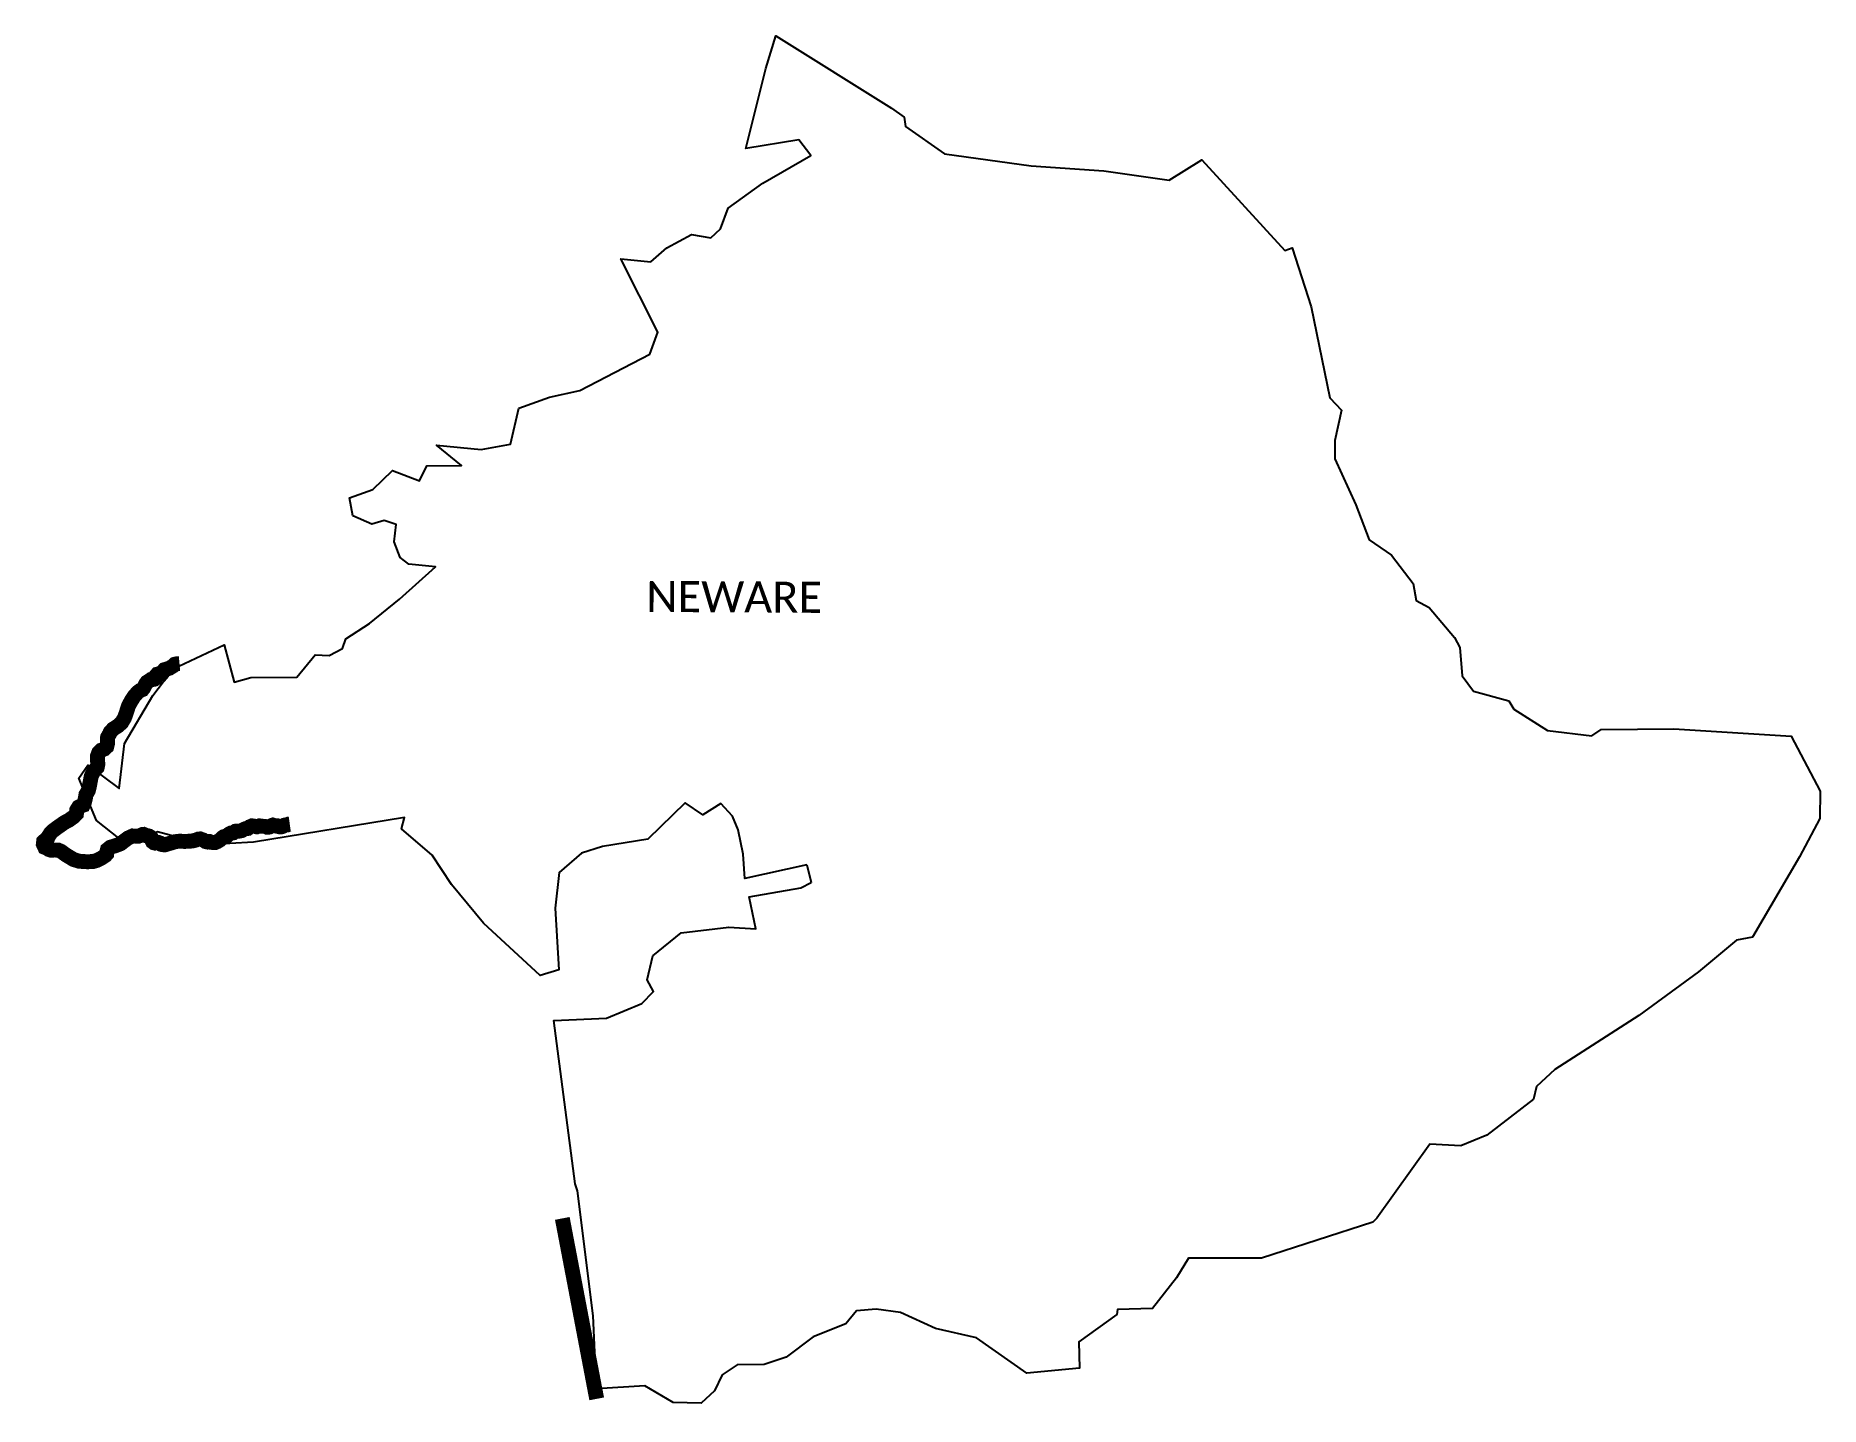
# Model space of a CAD drawing. Header units: metres. Extents: x 315584 to 321562, y 1890968 to 1895561.
import ezdxf

# ---------------------------------------------------------------- set-up
doc = ezdxf.new("R2010")
doc.units = ezdxf.units.M
for name, color, linetype in [('UNPROTECTED', 130, 'Continuous'), ('UNPROTECTED DUE TO CREEK', 150, 'Continuous'), ('village', 3, 'Continuous'), ('VILLAGE NAME', 250, 'Continuous')]:
    doc.layers.add(name, color=color, linetype=linetype)
doc.styles.get("Standard").update_dxf_attribs({"font": 'simplex.shx'})

msp = doc.modelspace()

# ---------------------------------------------------------------- linework, layer by layer
at = {"layer": 'UNPROTECTED', "const_width": 50, "flags": 128}
msp.add_lwpolyline([(316065.4, 1893456.9), (316053.1, 1893455.8), (316049.2, 1893454.7), (316047, 1893452.5), (316043.1, 1893448.5), (316036.7, 1893444.8), (316031.3, 1893441.4), (316023.2, 1893439), (316014.7, 1893436.4), (316010.3, 1893431.2), (316008.4, 1893425.6), (316006, 1893422.8), (315997, 1893423.1), (315991.2, 1893421.5), (315987.4, 1893417.2), (315985.9, 1893412.4), (315985.2, 1893408.8), (315984.2, 1893406.4), (315981.6, 1893404.7), (315977.2, 1893404.1), (315973.1, 1893403.1), (315968.7, 1893402.9), (315964.7, 1893400.1), (315960.5, 1893397.2), (315956.5, 1893394.8), (315951.8, 1893388.3), (315947.8, 1893380.5), (315945.1, 1893374.9), (315941.1, 1893369.8), (315933.3, 1893366.7), (315924.8, 1893360.2), (315914, 1893347.9), (315904.2, 1893333), (315894.4, 1893315), (315886.4, 1893289.7), (315880.8, 1893274.7), (315871.9, 1893259.6), (315860.2, 1893248.6), (315843.2, 1893237.8), (315833.9, 1893228), (315830.3, 1893220.2), (315824.5, 1893210.2), (315823.9, 1893199.6), (315824.3, 1893188.9), (315821.7, 1893178.5), (315813.2, 1893170.6), (315803.4, 1893167), (315795.2, 1893159), (315790.5, 1893146.7), (315790.5, 1893133.3), (315792, 1893120.3), (315789.6, 1893108.9), (315780.9, 1893100.2), (315773.9, 1893088.5), (315769.5, 1893078.5), (315766.7, 1893063.2), (315763.7, 1893047), (315760.1, 1893031.8), (315752.1, 1893018), (315749.9, 1893004.8), (315747, 1892992.5), (315742.7, 1892982.5), (315733.9, 1892979.5), (315727.4, 1892976.1), (315721.3, 1892966.3), (315720, 1892953.4), (315711.5, 1892944.3), (315696.2, 1892933.1), (315679.2, 1892923.9), (315656.5, 1892907.9), (315640.8, 1892896.4), (315633.4, 1892888.9), (315626.6, 1892878.1), (315623.5, 1892871.3), (315616.7, 1892866.9), (315610.3, 1892860.8), (315609.3, 1892851.6), (315614, 1892841.4), (315620.1, 1892839.1), (315627.9, 1892834), (315634.4, 1892831.9), (315648, 1892832.3), (315659.5, 1892831.9), (315667.7, 1892828.5), (315685, 1892816), (315710.1, 1892800.7), (315729.8, 1892794.6), (315757.7, 1892792.9), (315776, 1892793.9), (315788.2, 1892797.3), (315803.8, 1892805.1), (315817.4, 1892814.3), (315821.5, 1892819), (315822.2, 1892826.8), (315823.9, 1892833.6), (315833.4, 1892841.4), (315851.4, 1892846.9), (315868, 1892853.3), (315879.2, 1892862.1), (315893.5, 1892872.7), (315908.4, 1892879.4), (315922.3, 1892878.8), (315928.2, 1892878.8), (315933.3, 1892880.8), (315937.6, 1892882.8), (315942, 1892884.6), (315945, 1892884.8), (315947.2, 1892883.9), (315949.6, 1892881.8), (315951.2, 1892880.9), (315952.9, 1892880.6), (315955.7, 1892880.8), (315958.7, 1892880.3), (315963.4, 1892878.9), (315965.9, 1892877.5), (315968.3, 1892874.4), (315969.7, 1892873.2), (315972, 1892872.1), (315972.6, 1892871), (315972.6, 1892869.3), (315972.6, 1892866.5), (315972.5, 1892865.4), (315975, 1892860), (315979.6, 1892856.5), (315983.6, 1892855.5), (315986.4, 1892855.7), (315991.5, 1892857.2), (315995.4, 1892857.4), (316000.3, 1892855.6), (316003.5, 1892852.8), (316005.4, 1892851), (316008.5, 1892850.1), (316017.6, 1892850), (316029.3, 1892853.7), (316039.8, 1892856.3), (316049.7, 1892860), (316060.8, 1892861.5), (316069.8, 1892861.7), (316082.8, 1892861.1), (316099.3, 1892861.8), (316110.3, 1892863.1), (316120.5, 1892865.6), (316128.7, 1892869), (316134.7, 1892869.5), (316145.1, 1892865.7), (316152.9, 1892860.6), (316157.3, 1892859.6), (316160.4, 1892861.2), (316165.9, 1892860.8), (316171.8, 1892858.1), (316178.6, 1892857.3), (316186, 1892857.7), (316191.7, 1892860.3), (316200.5, 1892865.4), (316205.3, 1892869.6), (316210.4, 1892874.8), (316213.3, 1892876.8), (316217.9, 1892878.2), (316221.6, 1892878.8), (316225.1, 1892880.2), (316228.5, 1892883.7), (316232.6, 1892886.8), (316237.5, 1892889), (316241.7, 1892889.3), (316245.8, 1892890), (316249.8, 1892893.2), (316252.7, 1892895.2), (316255.4, 1892895.7), (316261.5, 1892895.4), (316265.4, 1892895.7), (316273.7, 1892897.3), (316281.2, 1892901.6), (316287.1, 1892903.9), (316291.3, 1892904.1), (316293.9, 1892904.5), (316296.2, 1892906.6), (316300.2, 1892909.9), (316304.3, 1892911.4), (316307.5, 1892913), (316312.5, 1892912.9), (316319, 1892911.3), (316322.6, 1892910.3), (316325, 1892910.2), (316329.1, 1892911.8), (316332.8, 1892913.2), (316337.5, 1892912.7), (316344.5, 1892911.7), (316350.4, 1892911.6), (316354.8, 1892910.3), (316359, 1892908.5), (316362.8, 1892908.5), (316367, 1892909.5), (316371.2, 1892911.9), (316375.4, 1892915), (316377.9, 1892915.8), (316381, 1892914.8), (316385.3, 1892912.7), (316387.7, 1892912.6), (316389.7, 1892913.6), (316391.9, 1892913.7), (316394.6, 1892913), (316397.2, 1892911.3), (316399.9, 1892910.2), (316402.9, 1892909.9), (316406.6, 1892910.1), (316410.9, 1892911.4), (316414.4, 1892914.5), (316416.9, 1892915.7), (316420, 1892916.3), (316423.7, 1892916), (316425.9, 1892916.3), (316428.9, 1892918.2), (316431.8, 1892919.4), (316434.7, 1892919.8)], dxfattribs=at)
at = {"layer": 'UNPROTECTED DUE TO CREEK', "const_width": 50, "flags": 128}
msp.add_lwpolyline([(317347.8, 1891597.9), (317463, 1890993.3)], dxfattribs=at)
at = {"layer": 'village', "flags": 128}
msp.add_lwpolyline([(318167.1, 1892782.4), (318181.1, 1892724)], dxfattribs=at)
at = {"layer": 'village', "color": 3, "true_color": 0x00ff00}
for points in [[(318167.1, 1892782.4, 0), (317959.1, 1892736.3, 0), (317953.6, 1892818.8, 0), (317937.4, 1892899.8, 0), (317918, 1892945.2, 0), (317878.3, 1892988.5, 0), (317818.7, 1892950.3, 0), (317759.3, 1892990, 0), (317634, 1892868.5, 0), (317482.1, 1892843.6, 0), (317412.3, 1892821.3, 0), (317336.9, 1892756.6, 0), (317323.5, 1892637, 0), (317336.2, 1892430.7, 0), (317274, 1892411.7, 0), (317083.9, 1892587.4, 0), (316976.1, 1892716.8, 0), (316912.3, 1892814.8, 0), (316809.4, 1892903.4, 0), (316819.1, 1892941.6, 0), (316313.6, 1892859, 0), (316155, 1892849.3, 0), (315991.5, 1892892.9, 0), (315888.4, 1892851.1, 0), (315787.8, 1892931.2, 0), (315728.1, 1893073.2, 0), (315758, 1893116.6, 0), (315863.1, 1893038.7, 0), (315881.3, 1893188.8, 0), (315976.5, 1893349.7, 0), (316043.9, 1893439.3, 0), (316214.6, 1893519.4, 0), (316248.6, 1893394.6, 0), (316304.7, 1893410.2, 0), (316458, 1893411.3, 0), (316520.2, 1893486.7, 0), (316567.3, 1893483.6, 0), (316611.9, 1893507.6, 0), (316623, 1893539.6, 0), (316701.6, 1893591.1, 0), (316802, 1893672.6, 0), (316923.5, 1893781.5, 0), (316833.2, 1893790.5, 0), (316804.3, 1893812.9, 0), (316784.7, 1893864.6, 0), (316790.7, 1893922.5, 0), (316751, 1893936.4, 0), (316709.5, 1893924.3, 0), (316645.8, 1893952.5, 0), (316634.8, 1894012.5, 0), (316712.5, 1894039.8, 0), (316778.9, 1894103.7, 0), (316868.9, 1894069.8, 0), (316894.1, 1894119.1, 0), (317009.6, 1894120.9, 0), (316926.8, 1894188.7, 0), (317075.5, 1894173.9, 0), (317174.3, 1894192.3, 0), (317201.8, 1894312.4, 0), (317304.5, 1894349.5, 0), (317406.1, 1894372.5, 0), (317641, 1894494.2, 0), (317667.9, 1894567.2, 0), (317543.6, 1894813.1, 0), (317644.7, 1894802.7, 0), (317698, 1894849.9, 0), (317780.9, 1894894.2, 0), (317845.9, 1894884, 0), (317877.4, 1894913.6, 0), (317903.6, 1894983.4, 0), (318019.7, 1895066.2, 0), (318179.8, 1895159.9, 0), (318140.3, 1895212.5, 0), (317963.1, 1895183, 0), (318029.4, 1895451.4, 0), (318063.4, 1895560.9, 0), (318450.2, 1895318.3, 0), (318493.5, 1895287.9, 0), (318497.9, 1895257.1, 0), (318628.1, 1895164.6, 0), (318918.9, 1895124.3, 0), (319162.3, 1895108.2, 0), (319381, 1895076.4, 0), (319490.3, 1895145.4, 0), (319768.7, 1894840.6, 0), (319793.2, 1894850.6, 0), (319856.9, 1894652, 0), (319919, 1894347.4, 0), (319958.4, 1894306.2, 0), (319935.6, 1894204.9, 0), (319935.7, 1894143.5, 0)], [(319935.7, 1894143.5, 0), (320006, 1893989, 0), (320051.2, 1893871.3, 0), (320125.1, 1893820.8, 0), (320198.4, 1893725, 0), (320207.9, 1893668.2, 0), (320251.7, 1893645.1, 0), (320336.1, 1893544.9, 0), (320355, 1893511.1, 0), (320361.9, 1893415.6, 0), (320400.8, 1893364.1, 0), (320518.5, 1893331.8, 0), (320535.4, 1893304.8, 0), (320648.5, 1893232.9, 0), (320797.1, 1893215.2, 0), (320827.5, 1893236.2, 0), (321071.3, 1893238.2, 0), (321464.2, 1893214.1, 0), (321562.1, 1893029.2, 0), (321560, 1892938.1, 0), (321492.2, 1892809.3, 0), (321335.4, 1892540.8, 0), (321281.8, 1892530.1, 0), (321154.4, 1892423.7, 0), (320954.1, 1892278.2, 0), (320672.4, 1892096.7, 0), (320611.5, 1892040.2, 0), (320601.3, 1891997.7, 0), (320444.6, 1891876.4, 0), (320357.8, 1891840.9, 0), (320254.1, 1891847.2, 0), (320076.8, 1891598.2, 0), (320062.7, 1891585.5, 0), (319690.4, 1891465.1, 0), (319445.8, 1891464.4, 0), (319405.1, 1891399.1, 0), (319325.1, 1891296.4, 0), (319207.6, 1891292.9, 0), (319205.1, 1891275.4, 0), (319077.7, 1891184.8, 0), (319080.1, 1891095.7, 0), (318904.3, 1891079.1, 0), (318735.3, 1891197.4, 0), (318598.1, 1891229.2, 0), (318480.4, 1891282.8, 0), (318399.7, 1891294.1, 0), (318333, 1891287.8, 0), (318297.9, 1891244.3, 0), (318187.9, 1891201.3, 0), (318097.5, 1891132.7, 0), (318023.9, 1891108.6, 0), (317933.1, 1891107.5, 0), (317883, 1891073.7, 0), (317857.9, 1891019.6, 0), (317812.8, 1890979.1, 0), (317719.3, 1890981.4, 0), (317624.1, 1891037, 0), (317462.5, 1891026.3, 0), (317451, 1891271.5, 0), (317398.9, 1891689.9, 0), (317391.4, 1891714.2, 0), (317319, 1892260.8, 0), (317496.2, 1892269.1, 0), (317614.7, 1892318.3, 0), (317652.8, 1892358.6, 0), (317632, 1892397.3, 0), (317650.8, 1892477.3, 0), (317745.9, 1892554.3, 0), (317905.2, 1892574.3, 0), (317996.1, 1892568.1, 0), (317974.2, 1892675.9, 0), (318146.5, 1892705.9, 0), (318181.1, 1892724, 0)]]:
    msp.add_polyline3d(points, dxfattribs=at)

# ---------------------------------------------------------------- texts
at = {"layer": 'VILLAGE NAME', "insert": (317629.3, 1893734.2), "char_height": 104.042, "attachment_point": 1, "rotation": 359.67619}
msp.add_mtext_dynamic_manual_height_columns('{\\fCalibri|b0|i0|c0|p34;NEWARE}', width=815.559, gutter_width=520.2, heights=[0], dxfattribs=at)

doc.saveas('drawing.dxf')
